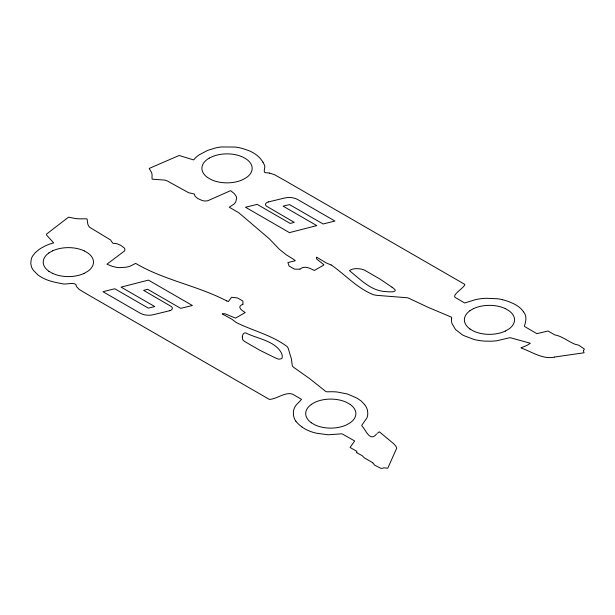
<?xml version="1.0" encoding="UTF-8"?>
<svg xmlns="http://www.w3.org/2000/svg" width="615" height="615" viewBox="0 0 615 615"><rect width="100%" height="100%" fill="white"/><g stroke="black" fill="none" stroke-linecap="round" stroke-linejoin="round"><path stroke-width="0.92" d="M356.785 452.463L356.846 451.364L350.073 447.451L354.678 440.978L342.409 434.005A2.814 1.622 0 0 0 341.325 433.836L328.172 434.782L316.771 433.26A33.441 19.303 0 0 1 302.042 427.033M242.871 304.264L242.387 304.61A4.943 2.852 0 0 0 241.372 304.955C236.936 307.615 242.84 310.998 245.239 312.528L235.706 318.032A5.773 3.329 0 0 0 235.437 317.978L235.161 317.917A2.222 1.284 0 0 1 234.653 317.771L225.251 313.85A4.52 2.614 0 0 0 224.021 313.712L222.215 313.835A27.145 15.667 0 0 1 222.622 314.127L231.993 319.285L235.722 322.206A3.752 2.168 0 0 0 236.629 322.714C253.28 330.901 272.483 335.383 287.259 346.714A17.305 9.994 0 0 1 288.366 348.82L291.402 358.929L292.202 365.072A7.664 4.428 0 0 0 292.34 365.887L292.832 366.625A30.589 17.658 0 0 0 294.554 367.954L309.268 378.348L325.981 391.594A2.867 1.653 0 0 0 326.796 391.778L328.479 391.77A2.706 1.561 0 0 1 328.925 391.763L329.04 391.763A3.644 2.106 0 0 0 329.379 391.77A32.703 18.881 0 0 1 337.435 392.039L347.444 394.015L355.601 397.498A23.093 13.33 0 0 1 357.753 398.597L361.32 401.134L364.626 404.593M377.449 433.252L379.201 431.838A21.809 12.592 0 0 0 379.809 432.168L393.723 443.769L395.906 446.19L396.667 448.25L387.781 468.238L383.798 467.823L382.714 468.238A2.814 1.622 0 0 1 380.8 468.284L374.689 465.186L372.851 462.911M376.611 433.99C369.815 442.469 365.94 429.87 361.835 425.834A3.536 2.037 0 0 1 361.874 425.142L366.817 418.108A34.117 19.695 0 0 0 367.778 414.118L367.609 411.074A36.585 21.125 0 0 0 364.626 404.593M242.956 304.179L242.902 301.058L237.49 297.937L231.54 297.276L228.38 301.511A23.416 13.522 0 0 0 227.85 301.312L227.189 301.073A19.042 10.993 0 0 1 226.735 300.904M554.438 357.061L584.05 352.772L583.458 350.873M583.335 350.473L584.05 349.85A2.837 1.637 0 0 0 584.188 348.889L578.753 345.215L574.764 344.146A3.029 1.753 0 0 1 574.049 343.823C567.614 341.025 561.618 336.028 554.815 334.914L548.042 331.001L536.834 333.661L524.749 326.58A2.806 1.622 0 0 1 524.457 325.95C525.979 321.253 527.147 315.949 523.465 311.774M48.862 252.957L52.49 250.866M311.244 404.447L314.872 402.348A25.084 14.483 0 0 1 346.622 402.379L350.227 404.447M469.921 310.683L473.558 308.584M84.209 273.368L87.845 271.276A25.084 14.483 0 0 0 87.83 252.965L84.209 250.866M505.276 331.093L508.905 328.994A25.084 14.483 0 0 0 508.889 310.69L505.269 308.584M299.889 269.162L294.485 269.132L289.073 266.003L287.928 262.567L295.262 260.745A24.031 13.876 0 0 1 294.916 260.437L294.5 260.053A18.35 10.593 0 0 0 294.208 259.791L293.593 259.33A41.935 24.208 0 0 0 292.64 258.754L286.406 254.902L279.295 249.236L269.301 238.774L238.751 212.736L229.272 207.217L233.931 204.134A18.273 10.547 0 0 0 235.876 201.559L236.614 198.007A15.806 9.125 0 0 0 236.175 196.277L234.307 193.625L230.617 190.635L208.331 200.505A4.935 2.852 0 0 1 206.771 200.921L204.265 200.959A6.404 3.698 0 0 1 201.951 200.413L197.892 198.576L195.455 196.631A9.832 5.681 0 0 1 194.678 195.193L194.517 194.102L190.427 193.087A6.273 3.621 0 0 1 188.759 192.795L167.065 180.833A12.523 7.234 0 0 0 164.674 180.095L152.497 179.188A1.661 0.961 0 0 1 152.059 178.927L152.005 176.643A23.977 13.845 0 0 0 151.436 172.285L149.276 168.656A1.322 0.761 0 0 1 149.345 168.387L178.511 155.749L179.503 155.58L192.764 159.669L193.702 159.877L194.217 159.247A37.715 21.771 0 0 1 199.206 154.826L207.632 150.391L216.034 147.823A31.749 18.335 0 0 1 221.792 146.954L235.068 147.047A31.303 18.073 0 0 1 242.095 148.407L244.816 149.253A41.851 24.162 0 0 1 245.923 149.645L249.49 150.898A38.153 22.025 0 0 1 258.492 156.648A52.89 30.535 0 0 1 262.959 162.214M554.323 357.131C542.822 359.591 532.029 351.895 521.574 348.175A21.709 12.538 0 0 0 520.997 347.821L527.201 345.292L530.338 343.247L510.596 337.796A3.536 2.045 0 0 0 509.397 337.812L497.212 340.672A34.148 19.711 0 0 1 490.301 341.225L485.035 341.125A36.6 21.133 0 0 1 473.804 339.411L463.418 335.436A23.162 13.369 0 0 1 461.519 334.191L455.492 329.486L452.063 323.705A32.687 18.873 0 0 1 451.595 319.054M300.028 269.109L300.666 268.793A4.951 2.86 0 0 1 301.227 268.24C305.601 265.695 310.36 268.555 314.35 270.477L323.882 264.973A5.297 3.06 0 0 1 323.782 264.819L323.536 264.473M269.585 173.115L274.398 174.637L284.122 180.08L464.725 284.345A1.684 0.969 0 0 1 464.855 284.66C463.756 288.135 452.063 294.654 455.062 297.406L464.709 302.98L475.449 299.651A37.069 21.402 0 0 1 486.081 298.283L497.397 298.752A29.666 17.128 0 0 1 502.609 299.72M331.108 264.98L326.042 262.828L317.117 257.416A26.353 15.214 0 0 1 316.61 257.185L316.394 258.231A4.52 2.606 0 0 0 316.633 258.938L323.421 264.365M226.735 300.904L225.936 300.55A41.935 24.208 0 0 1 224.929 299.997C196.285 285.468 163.49 279.871 135.669 263.412L130.334 266.103A18.258 10.54 0 0 1 125.867 267.225L119.717 267.648A15.806 9.125 0 0 1 116.719 267.394L112.122 266.318L106.949 264.189L124.046 251.32A4.928 2.844 0 0 0 124.76 250.42L124.83 248.975A6.404 3.698 0 0 0 123.884 247.637L120.701 245.293L117.327 243.886A9.825 5.673 0 0 0 114.844 243.44L112.952 243.348L111.184 240.988A6.288 3.628 0 0 0 110.685 240.019L89.975 227.496A12.531 7.234 0 0 1 88.691 226.12L87.822 224.229L87.115 219.086A1.653 0.953 0 0 0 86.669 218.832L82.71 218.802A23.993 13.853 0 0 1 75.161 218.471L68.872 217.226A1.33 0.769 0 0 0 68.411 217.264L46.517 234.107L46.671 235.214L53.674 242.871L52.583 243.171A37.692 21.763 0 0 0 44.926 246.054L40.921 248.275A49.584 28.628 0 0 0 38.684 249.798L35.301 252.665L32.795 255.763A31.749 18.327 0 0 0 31.28 259.092L30.765 263.397L31.442 266.756A31.327 18.081 0 0 0 33.81 270.815L38.115 275.082A38.115 22.002 0 0 0 48.07 280.279A52.713 30.435 0 0 0 57.725 282.854A28.805 16.628 0 0 0 60.939 283.423C65.498 285.352 72.608 281.747 76.037 284.584A12.262 7.08 0 0 0 76.598 286.69L79.235 289.465L88.668 295.077L269.255 399.35A1.684 0.969 0 0 0 269.8 399.419C277.365 398.681 285.091 391.817 292.463 394.107L301.535 399.343L295.769 405.539A37.069 21.402 0 0 0 293.393 411.681L293.47 415.502L294.393 418.654A29.105 16.805 0 0 0 295.9 421.221M52.49 273.368L48.862 271.276M469.921 328.994L473.558 331.093A25.084 14.483 0 0 0 505.299 331.062M311.244 422.759L314.872 424.857A25.084 14.483 0 0 0 346.622 424.827L350.227 422.759A25.084 14.483 0 0 0 350.212 404.447M392.016 287.205L380.07 279.125L364.895 270.339A14.383 8.303 0 0 0 363.926 269.854C359.56 268.301 353.333 267.956 349.62 270.431A2.091 1.207 0 0 0 349.681 270.838C360.482 279.494 371.122 291.072 385.913 291.587A30.765 17.758 0 0 0 392.339 291.841L393.316 291.702A4.359 2.514 0 0 0 394.276 291.387L395.145 290.803L395.153 290.065A4.889 2.821 0 0 0 394.822 289.496L394.546 289.204A44.234 25.538 0 0 0 392.009 287.213M356.769 452.732L362.15 455.638L364.257 457.814L372.298 462.465A3.19 1.845 0 0 1 372.828 462.834M262.982 162.214A28.859 16.659 0 0 1 263.935 164.074C266.641 166.573 261.805 172.823 266.057 172.792A12.239 7.065 0 0 1 269.585 173.115M502.624 299.705A47.247 27.283 0 0 1 512.656 303.287A33.441 19.303 0 0 1 523.48 311.774M451.595 319.054A3.59 2.076 0 0 0 451.587 318.862L451.595 318.862A2.614 1.507 0 0 1 451.595 318.532L451.61 317.563A2.875 1.661 0 0 0 451.302 317.094L428.348 307.439L410.359 298.952A31.05 17.927 0 0 0 408.045 297.944L406.592 297.652A8.057 4.651 0 0 0 405.362 297.599L377.21 295.377A17.305 9.986 0 0 1 373.559 294.739C357.676 288.604 345.753 275.213 332.008 265.496A3.752 2.168 0 0 0 331.139 264.957M302.073 427.025A47.048 27.16 0 0 1 295.861 421.229M48.869 271.269A25.084 14.483 0 0 1 48.869 252.965M84.24 273.344A25.084 14.483 0 0 1 52.536 273.344M52.536 250.889A25.084 14.483 0 0 1 84.24 250.889M311.328 422.751A25.084 14.483 0 0 1 311.328 404.455M470.006 328.987A25.084 14.483 0 0 1 470.006 310.69M473.596 308.615A25.084 14.483 0 0 1 505.299 308.615M242.325 336.951L242.618 339.542L244.155 341.156A14.23 8.218 0 0 0 245.001 341.709L260.222 350.473L274.213 357.369A44.611 25.753 0 0 0 277.665 358.837L278.18 358.991A4.92 2.837 0 0 0 279.172 359.183L281.462 358.676A4.367 2.522 0 0 0 282.001 358.122L282.231 357.553A30.781 17.774 0 0 0 281.801 353.848C275.866 340.887 257.485 338.857 245.685 332.915A1.883 1.092 0 0 0 245.001 332.923C243.148 333.084 242.418 335.367 242.325 336.951M209.261 158.093L207.539 159.193A25.084 14.483 0 0 0 207.547 177.504L211.168 179.603A25.084 14.483 0 0 0 242.917 179.58L246.523 177.512A25.084 14.483 0 0 0 246.507 159.2L242.887 157.102A25.084 14.483 0 0 0 211.214 157.125L209.261 158.093M268.44 201.928L267.879 202.089A4.782 2.76 0 0 0 266.487 206.163L294.278 222.376L290.211 223.445L257.178 204.372L245.5 207.24L289.442 232.616L316.802 225.613L283.092 206.156L289.542 204.603L323.106 223.983L334.921 221.039L297.56 199.468A11.793 6.811 0 0 0 284.653 198.007L268.44 201.928M169.994 310.644L153.22 314.734A11.8 6.811 0 0 1 140.312 313.266L102.951 291.695L114.759 288.75L148.33 308.13L154.78 306.578L121.07 287.12L148.423 280.117L192.372 305.494L180.687 308.361L147.662 289.288L143.595 290.357L171.393 306.57A4.782 2.76 0 0 1 169.986 310.637"/></g></svg>
